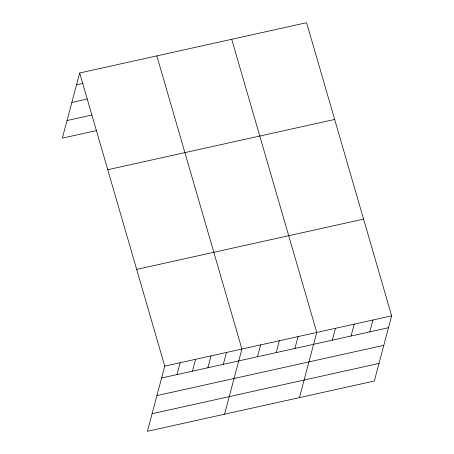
<?xml version="1.0" encoding="UTF-8"?>
<svg xmlns="http://www.w3.org/2000/svg" width="454" height="454" viewBox="0 0 454 454"><rect width="100%" height="100%" fill="white"/><g stroke="black" fill="none" stroke-linecap="round" stroke-linejoin="round"><path stroke-width="0.68" d="M79.683 72.975L164.745 366.134L147.408 431.3L374.317 381.025L391.654 315.859L306.592 22.7L79.683 72.975L62.346 138.141L96.56 130.559M177.02 374.584L180.176 362.718M192.451 371.162L195.606 359.296M207.881 367.746L211.036 355.879M223.306 364.329L226.467 352.457M224.554 414.207L241.897 349.041L156.834 55.882M257.458 356.759L260.613 344.892M276.18 352.616L279.335 340.744M294.896 348.468L298.057 336.596M299.436 397.619L316.773 332.453L231.71 39.288M332.339 340.171L335.495 328.304M351.055 336.022L354.216 324.156M369.777 331.874L372.933 320.008M76.527 84.841L82.566 83.502M71.846 102.428L87.276 99.012M67.027 120.548L91.844 115.049M107.757 169.717L334.666 119.442M136.677 269.392L363.586 219.117M164.745 366.134L391.654 315.859M161.59 378L388.499 327.726M156.908 395.587L383.817 345.318M152.084 413.713L378.994 363.438"/></g></svg>
